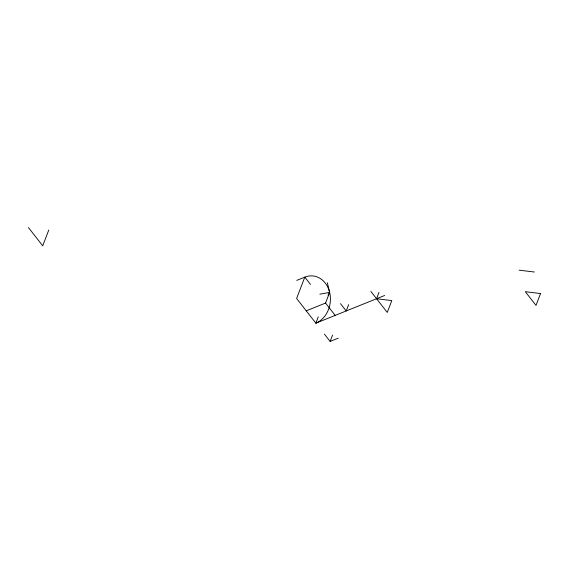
<?xml version="1.0" encoding="UTF-8"?>
<svg xmlns="http://www.w3.org/2000/svg" width="569" height="569" viewBox="0 0 569 569"><rect width="100%" height="100%" fill="white"/><g stroke="black" fill="none" stroke-linecap="round" stroke-linejoin="round"><path stroke-width="0.85" d="M48.778 230.032L42.718 245.829L28.45 227.557M318.284 316.855L315.859 323.171L296.613 298.476L304.806 277.131A24.346 20.036 -83.1 0 1 329.65 292.388L325.56 303.057L306.229 310.838M324.415 334.131L330.12 341.443L332.552 335.12M348.633 304.635L346.208 310.959L340.504 303.647M378.99 292.416L376.557 298.739L391.806 300.588L387.261 312.438L370.853 291.428M327.993 295.176L329.65 292.374L327.331 282.743M296.712 280.389L304.806 277.131L310.503 284.443M384.651 295.482L315.859 323.171A24.346 20.036 -83.1 0 0 329.65 292.388L319.856 294.187M330.12 341.443L338.214 338.185M519.134 270.168L534.376 272.018M325.56 303.057L335.191 315.39M540.55 293.547L535.998 305.397L525.301 291.691L540.55 293.547"/></g></svg>
